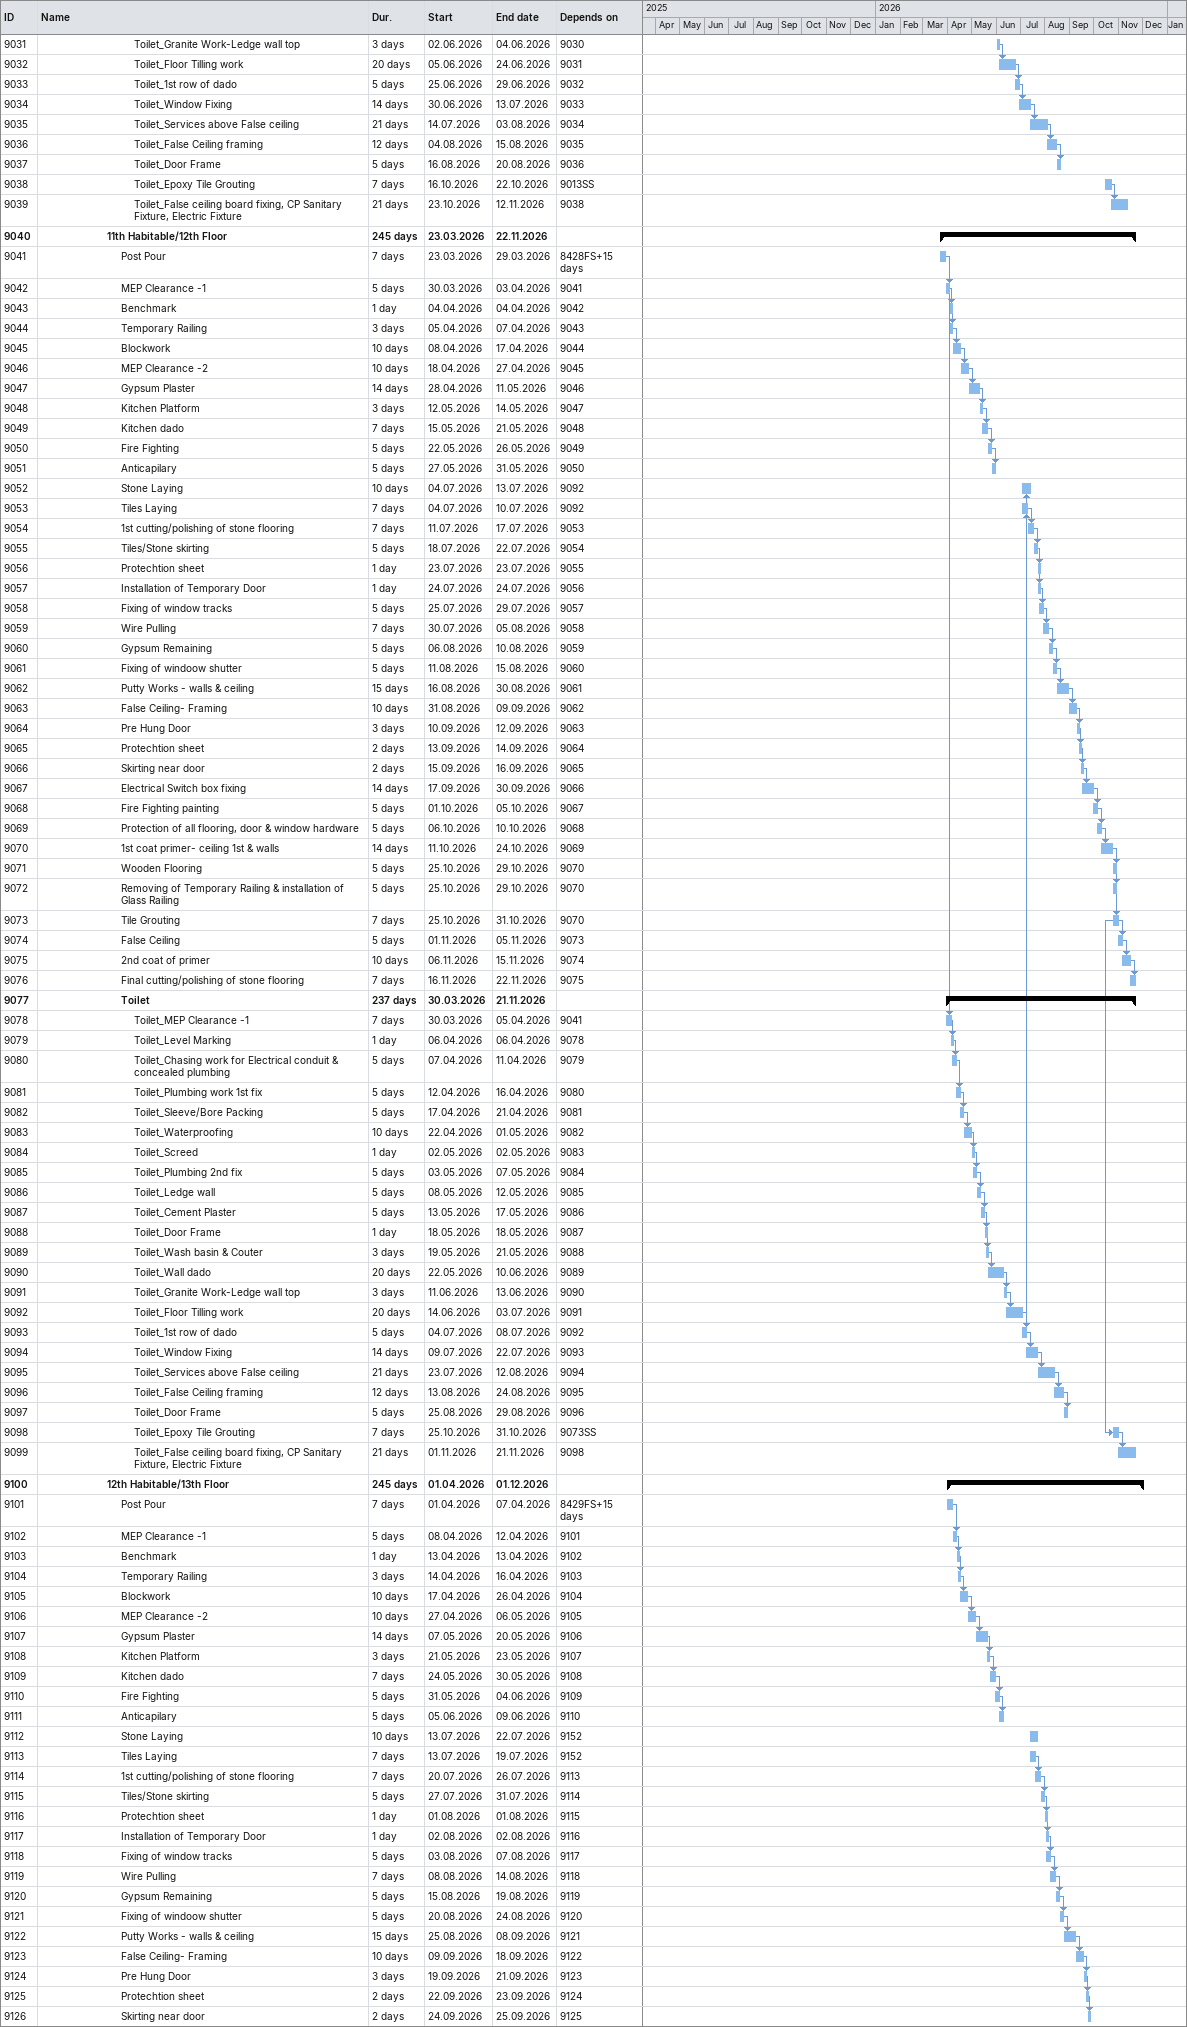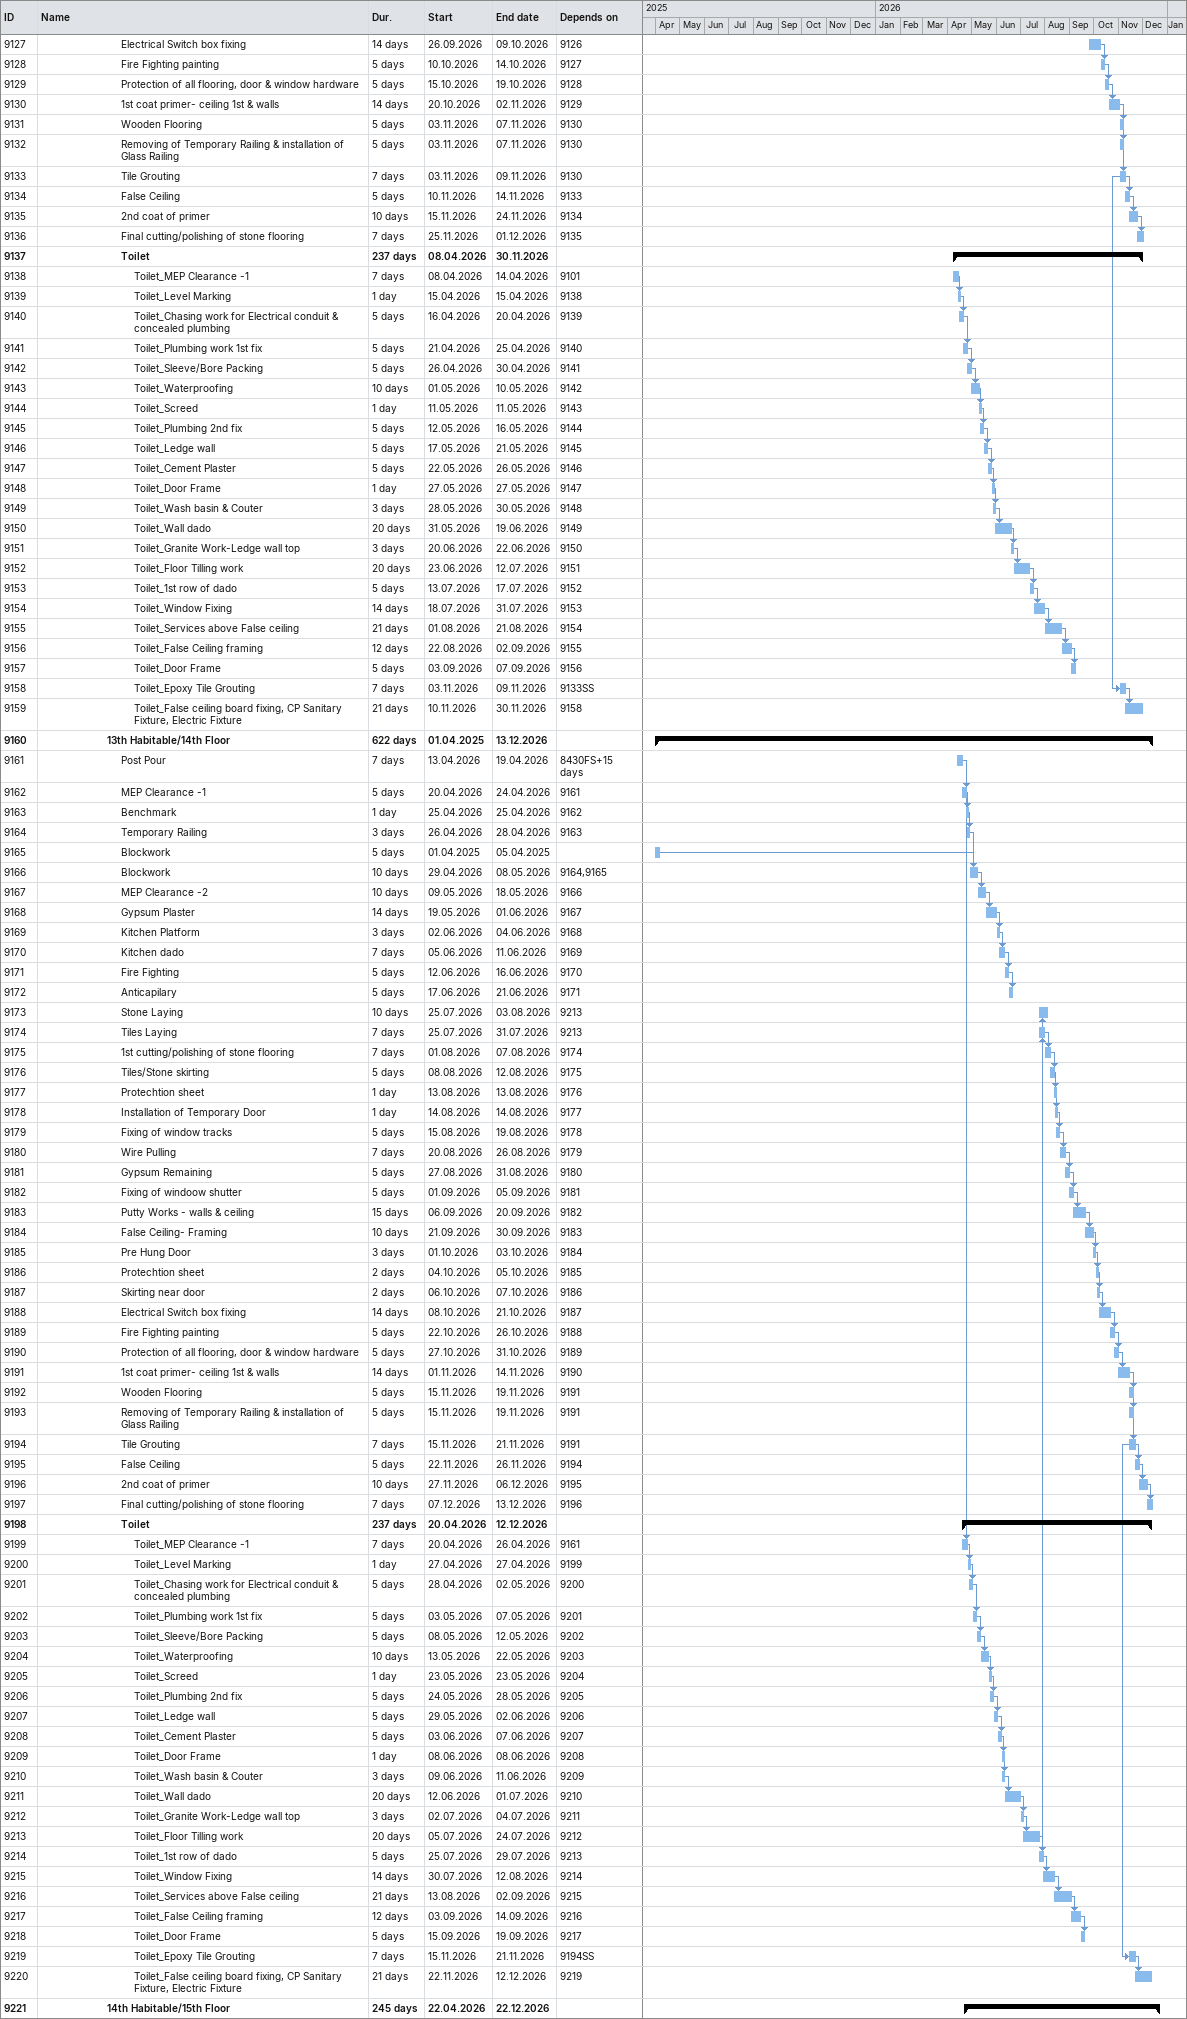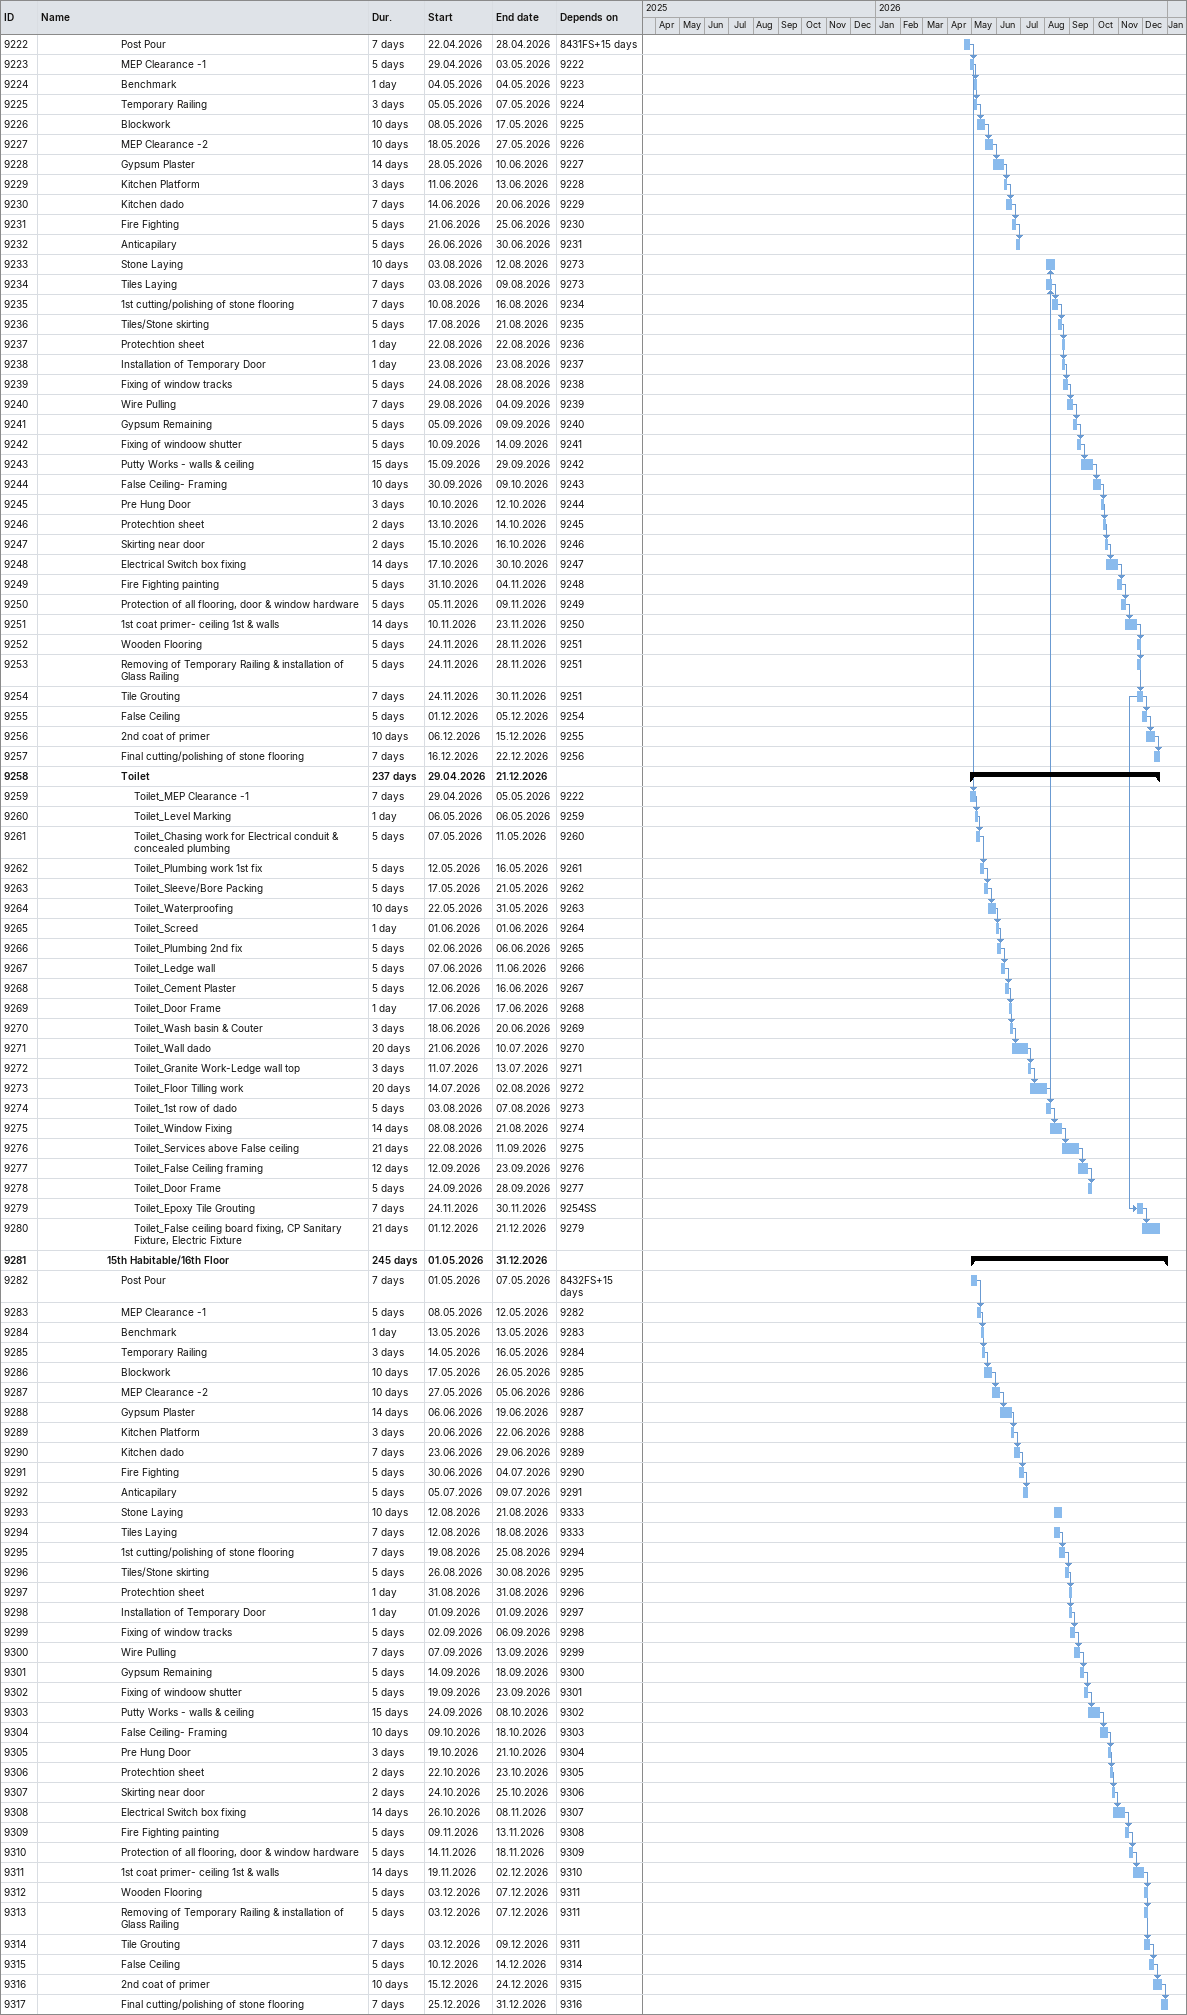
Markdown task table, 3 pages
| ID | Level | Task | Duration | Start | Finish | Predecessors |
|---|---|---|---|---|---|---|
| 9031 | 8 | Toilet_Granite Work-Ledge wall top | 3d | 2026-06-02 | 2026-06-04 | 9030 |
| 9032 | 8 | Toilet_Floor Tilling work | 20d | 2026-06-05 | 2026-06-24 | 9031 |
| 9033 | 8 | Toilet_1st row of dado | 5d | 2026-06-25 | 2026-06-29 | 9032 |
| 9034 | 8 | Toilet_Window Fixing | 14d | 2026-06-30 | 2026-07-13 | 9033 |
| 9035 | 8 | Toilet_Services above False ceiling | 21d | 2026-07-14 | 2026-08-03 | 9034 |
| 9036 | 8 | Toilet_False Ceiling framing | 12d | 2026-08-04 | 2026-08-15 | 9035 |
| 9037 | 8 | Toilet_Door Frame | 5d | 2026-08-16 | 2026-08-20 | 9036 |
| 9038 | 8 | Toilet_Epoxy Tile Grouting | 7d | 2026-10-16 | 2026-10-22 | 9013SS |
| 9039 | 8 | Toilet_False ceiling board fixing, CP Sanitary Fixture, Electric Fixture | 21d | 2026-10-23 | 2026-11-12 | 9038 |
| 9040 | 6 | **11th Habitable/12th Floor** | 245d | 2026-03-23 | 2026-11-22 |  |
| 9041 | 7 | Post Pour | 7d | 2026-03-23 | 2026-03-29 | 8428FS+15d |
| 9042 | 7 | MEP Clearance -1 | 5d | 2026-03-30 | 2026-04-03 | 9041 |
| 9043 | 7 | Benchmark | 1d | 2026-04-04 | 2026-04-04 | 9042 |
| 9044 | 7 | Temporary Railing | 3d | 2026-04-05 | 2026-04-07 | 9043 |
| 9045 | 7 | Blockwork | 10d | 2026-04-08 | 2026-04-17 | 9044 |
| 9046 | 7 | MEP Clearance -2 | 10d | 2026-04-18 | 2026-04-27 | 9045 |
| 9047 | 7 | Gypsum Plaster | 14d | 2026-04-28 | 2026-05-11 | 9046 |
| 9048 | 7 | Kitchen Platform | 3d | 2026-05-12 | 2026-05-14 | 9047 |
| 9049 | 7 | Kitchen dado | 7d | 2026-05-15 | 2026-05-21 | 9048 |
| 9050 | 7 | Fire Fighting | 5d | 2026-05-22 | 2026-05-26 | 9049 |
| 9051 | 7 | Anticapilary | 5d | 2026-05-27 | 2026-05-31 | 9050 |
| 9052 | 7 | Stone Laying | 10d | 2026-07-04 | 2026-07-13 | 9092 |
| 9053 | 7 | Tiles Laying | 7d | 2026-07-04 | 2026-07-10 | 9092 |
| 9054 | 7 | 1st cutting/polishing of stone flooring | 7d | 2026-07-11 | 2026-07-17 | 9053 |
| 9055 | 7 | Tiles/Stone skirting | 5d | 2026-07-18 | 2026-07-22 | 9054 |
| 9056 | 7 | Protechtion sheet | 1d | 2026-07-23 | 2026-07-23 | 9055 |
| 9057 | 7 | Installation of Temporary Door | 1d | 2026-07-24 | 2026-07-24 | 9056 |
| 9058 | 7 | Fixing of window tracks | 5d | 2026-07-25 | 2026-07-29 | 9057 |
| 9059 | 7 | Wire Pulling | 7d | 2026-07-30 | 2026-08-05 | 9058 |
| 9060 | 7 | Gypsum Remaining | 5d | 2026-08-06 | 2026-08-10 | 9059 |
| 9061 | 7 | Fixing of windoow shutter | 5d | 2026-08-11 | 2026-08-15 | 9060 |
| 9062 | 7 | Putty Works - walls & ceiling | 15d | 2026-08-16 | 2026-08-30 | 9061 |
| 9063 | 7 | False Ceiling- Framing | 10d | 2026-08-31 | 2026-09-09 | 9062 |
| 9064 | 7 | Pre Hung Door | 3d | 2026-09-10 | 2026-09-12 | 9063 |
| 9065 | 7 | Protechtion sheet | 2d | 2026-09-13 | 2026-09-14 | 9064 |
| 9066 | 7 | Skirting near door | 2d | 2026-09-15 | 2026-09-16 | 9065 |
| 9067 | 7 | Electrical Switch box fixing | 14d | 2026-09-17 | 2026-09-30 | 9066 |
| 9068 | 7 | Fire Fighting painting | 5d | 2026-10-01 | 2026-10-05 | 9067 |
| 9069 | 7 | Protection of all flooring, door & window hardware | 5d | 2026-10-06 | 2026-10-10 | 9068 |
| 9070 | 7 | 1st coat primer- ceiling 1st & walls | 14d | 2026-10-11 | 2026-10-24 | 9069 |
| 9071 | 7 | Wooden Flooring | 5d | 2026-10-25 | 2026-10-29 | 9070 |
| 9072 | 7 | Removing of Temporary Railing & installation of Glass Railing | 5d | 2026-10-25 | 2026-10-29 | 9070 |
| 9073 | 7 | Tile Grouting | 7d | 2026-10-25 | 2026-10-31 | 9070 |
| 9074 | 7 | False Ceiling | 5d | 2026-11-01 | 2026-11-05 | 9073 |
| 9075 | 7 | 2nd coat of primer | 10d | 2026-11-06 | 2026-11-15 | 9074 |
| 9076 | 7 | Final cutting/polishing of stone flooring | 7d | 2026-11-16 | 2026-11-22 | 9075 |
| 9077 | 7 | **Toilet** | 237d | 2026-03-30 | 2026-11-21 |  |
| 9078 | 8 | Toilet_MEP Clearance -1 | 7d | 2026-03-30 | 2026-04-05 | 9041 |
| 9079 | 8 | Toilet_Level Marking | 1d | 2026-04-06 | 2026-04-06 | 9078 |
| 9080 | 8 | Toilet_Chasing work for Electrical conduit & concealed plumbing | 5d | 2026-04-07 | 2026-04-11 | 9079 |
| 9081 | 8 | Toilet_Plumbing work 1st fix | 5d | 2026-04-12 | 2026-04-16 | 9080 |
| 9082 | 8 | Toilet_Sleeve/Bore Packing | 5d | 2026-04-17 | 2026-04-21 | 9081 |
| 9083 | 8 | Toilet_Waterproofing | 10d | 2026-04-22 | 2026-05-01 | 9082 |
| 9084 | 8 | Toilet_Screed | 1d | 2026-05-02 | 2026-05-02 | 9083 |
| 9085 | 8 | Toilet_Plumbing 2nd fix | 5d | 2026-05-03 | 2026-05-07 | 9084 |
| 9086 | 8 | Toilet_Ledge wall | 5d | 2026-05-08 | 2026-05-12 | 9085 |
| 9087 | 8 | Toilet_Cement Plaster | 5d | 2026-05-13 | 2026-05-17 | 9086 |
| 9088 | 8 | Toilet_Door Frame | 1d | 2026-05-18 | 2026-05-18 | 9087 |
| 9089 | 8 | Toilet_Wash basin & Couter | 3d | 2026-05-19 | 2026-05-21 | 9088 |
| 9090 | 8 | Toilet_Wall dado | 20d | 2026-05-22 | 2026-06-10 | 9089 |
| 9091 | 8 | Toilet_Granite Work-Ledge wall top | 3d | 2026-06-11 | 2026-06-13 | 9090 |
| 9092 | 8 | Toilet_Floor Tilling work | 20d | 2026-06-14 | 2026-07-03 | 9091 |
| 9093 | 8 | Toilet_1st row of dado | 5d | 2026-07-04 | 2026-07-08 | 9092 |
| 9094 | 8 | Toilet_Window Fixing | 14d | 2026-07-09 | 2026-07-22 | 9093 |
| 9095 | 8 | Toilet_Services above False ceiling | 21d | 2026-07-23 | 2026-08-12 | 9094 |
| 9096 | 8 | Toilet_False Ceiling framing | 12d | 2026-08-13 | 2026-08-24 | 9095 |
| 9097 | 8 | Toilet_Door Frame | 5d | 2026-08-25 | 2026-08-29 | 9096 |
| 9098 | 8 | Toilet_Epoxy Tile Grouting | 7d | 2026-10-25 | 2026-10-31 | 9073SS |
| 9099 | 8 | Toilet_False ceiling board fixing, CP Sanitary Fixture, Electric Fixture | 21d | 2026-11-01 | 2026-11-21 | 9098 |
| 9100 | 6 | **12th Habitable/13th Floor** | 245d | 2026-04-01 | 2026-12-01 |  |
| 9101 | 7 | Post Pour | 7d | 2026-04-01 | 2026-04-07 | 8429FS+15d |
| 9102 | 7 | MEP Clearance -1 | 5d | 2026-04-08 | 2026-04-12 | 9101 |
| 9103 | 7 | Benchmark | 1d | 2026-04-13 | 2026-04-13 | 9102 |
| 9104 | 7 | Temporary Railing | 3d | 2026-04-14 | 2026-04-16 | 9103 |
| 9105 | 7 | Blockwork | 10d | 2026-04-17 | 2026-04-26 | 9104 |
| 9106 | 7 | MEP Clearance -2 | 10d | 2026-04-27 | 2026-05-06 | 9105 |
| 9107 | 7 | Gypsum Plaster | 14d | 2026-05-07 | 2026-05-20 | 9106 |
| 9108 | 7 | Kitchen Platform | 3d | 2026-05-21 | 2026-05-23 | 9107 |
| 9109 | 7 | Kitchen dado | 7d | 2026-05-24 | 2026-05-30 | 9108 |
| 9110 | 7 | Fire Fighting | 5d | 2026-05-31 | 2026-06-04 | 9109 |
| 9111 | 7 | Anticapilary | 5d | 2026-06-05 | 2026-06-09 | 9110 |
| 9112 | 7 | Stone Laying | 10d | 2026-07-13 | 2026-07-22 | 9152 |
| 9113 | 7 | Tiles Laying | 7d | 2026-07-13 | 2026-07-19 | 9152 |
| 9114 | 7 | 1st cutting/polishing of stone flooring | 7d | 2026-07-20 | 2026-07-26 | 9113 |
| 9115 | 7 | Tiles/Stone skirting | 5d | 2026-07-27 | 2026-07-31 | 9114 |
| 9116 | 7 | Protechtion sheet | 1d | 2026-08-01 | 2026-08-01 | 9115 |
| 9117 | 7 | Installation of Temporary Door | 1d | 2026-08-02 | 2026-08-02 | 9116 |
| 9118 | 7 | Fixing of window tracks | 5d | 2026-08-03 | 2026-08-07 | 9117 |
| 9119 | 7 | Wire Pulling | 7d | 2026-08-08 | 2026-08-14 | 9118 |
| 9120 | 7 | Gypsum Remaining | 5d | 2026-08-15 | 2026-08-19 | 9119 |
| 9121 | 7 | Fixing of windoow shutter | 5d | 2026-08-20 | 2026-08-24 | 9120 |
| 9122 | 7 | Putty Works - walls & ceiling | 15d | 2026-08-25 | 2026-09-08 | 9121 |
| 9123 | 7 | False Ceiling- Framing | 10d | 2026-09-09 | 2026-09-18 | 9122 |
| 9124 | 7 | Pre Hung Door | 3d | 2026-09-19 | 2026-09-21 | 9123 |
| 9125 | 7 | Protechtion sheet | 2d | 2026-09-22 | 2026-09-23 | 9124 |
| 9126 | 7 | Skirting near door | 2d | 2026-09-24 | 2026-09-25 | 9125 |
| 9127 | 7 | Electrical Switch box fixing | 14d | 2026-09-26 | 2026-10-09 | 9126 |
| 9128 | 7 | Fire Fighting painting | 5d | 2026-10-10 | 2026-10-14 | 9127 |
| 9129 | 7 | Protection of all flooring, door & window hardware | 5d | 2026-10-15 | 2026-10-19 | 9128 |
| 9130 | 7 | 1st coat primer- ceiling 1st & walls | 14d | 2026-10-20 | 2026-11-02 | 9129 |
| 9131 | 7 | Wooden Flooring | 5d | 2026-11-03 | 2026-11-07 | 9130 |
| 9132 | 7 | Removing of Temporary Railing & installation of Glass Railing | 5d | 2026-11-03 | 2026-11-07 | 9130 |
| 9133 | 7 | Tile Grouting | 7d | 2026-11-03 | 2026-11-09 | 9130 |
| 9134 | 7 | False Ceiling | 5d | 2026-11-10 | 2026-11-14 | 9133 |
| 9135 | 7 | 2nd coat of primer | 10d | 2026-11-15 | 2026-11-24 | 9134 |
| 9136 | 7 | Final cutting/polishing of stone flooring | 7d | 2026-11-25 | 2026-12-01 | 9135 |
| 9137 | 7 | **Toilet** | 237d | 2026-04-08 | 2026-11-30 |  |
| 9138 | 8 | Toilet_MEP Clearance -1 | 7d | 2026-04-08 | 2026-04-14 | 9101 |
| 9139 | 8 | Toilet_Level Marking | 1d | 2026-04-15 | 2026-04-15 | 9138 |
| 9140 | 8 | Toilet_Chasing work for Electrical conduit & concealed plumbing | 5d | 2026-04-16 | 2026-04-20 | 9139 |
| 9141 | 8 | Toilet_Plumbing work 1st fix | 5d | 2026-04-21 | 2026-04-25 | 9140 |
| 9142 | 8 | Toilet_Sleeve/Bore Packing | 5d | 2026-04-26 | 2026-04-30 | 9141 |
| 9143 | 8 | Toilet_Waterproofing | 10d | 2026-05-01 | 2026-05-10 | 9142 |
| 9144 | 8 | Toilet_Screed | 1d | 2026-05-11 | 2026-05-11 | 9143 |
| 9145 | 8 | Toilet_Plumbing 2nd fix | 5d | 2026-05-12 | 2026-05-16 | 9144 |
| 9146 | 8 | Toilet_Ledge wall | 5d | 2026-05-17 | 2026-05-21 | 9145 |
| 9147 | 8 | Toilet_Cement Plaster | 5d | 2026-05-22 | 2026-05-26 | 9146 |
| 9148 | 8 | Toilet_Door Frame | 1d | 2026-05-27 | 2026-05-27 | 9147 |
| 9149 | 8 | Toilet_Wash basin & Couter | 3d | 2026-05-28 | 2026-05-30 | 9148 |
| 9150 | 8 | Toilet_Wall dado | 20d | 2026-05-31 | 2026-06-19 | 9149 |
| 9151 | 8 | Toilet_Granite Work-Ledge wall top | 3d | 2026-06-20 | 2026-06-22 | 9150 |
| 9152 | 8 | Toilet_Floor Tilling work | 20d | 2026-06-23 | 2026-07-12 | 9151 |
| 9153 | 8 | Toilet_1st row of dado | 5d | 2026-07-13 | 2026-07-17 | 9152 |
| 9154 | 8 | Toilet_Window Fixing | 14d | 2026-07-18 | 2026-07-31 | 9153 |
| 9155 | 8 | Toilet_Services above False ceiling | 21d | 2026-08-01 | 2026-08-21 | 9154 |
| 9156 | 8 | Toilet_False Ceiling framing | 12d | 2026-08-22 | 2026-09-02 | 9155 |
| 9157 | 8 | Toilet_Door Frame | 5d | 2026-09-03 | 2026-09-07 | 9156 |
| 9158 | 8 | Toilet_Epoxy Tile Grouting | 7d | 2026-11-03 | 2026-11-09 | 9133SS |
| 9159 | 8 | Toilet_False ceiling board fixing, CP Sanitary Fixture, Electric Fixture | 21d | 2026-11-10 | 2026-11-30 | 9158 |
| 9160 | 6 | **13th Habitable/14th Floor** | 622d | 2025-04-01 | 2026-12-13 |  |
| 9161 | 7 | Post Pour | 7d | 2026-04-13 | 2026-04-19 | 8430FS+15d |
| 9162 | 7 | MEP Clearance -1 | 5d | 2026-04-20 | 2026-04-24 | 9161 |
| 9163 | 7 | Benchmark | 1d | 2026-04-25 | 2026-04-25 | 9162 |
| 9164 | 7 | Temporary Railing | 3d | 2026-04-26 | 2026-04-28 | 9163 |
| 9165 | 7 | Blockwork | 5d | 2025-04-01 | 2025-04-05 |  |
| 9166 | 7 | Blockwork | 10d | 2026-04-29 | 2026-05-08 | 9164, 9165 |
| 9167 | 7 | MEP Clearance -2 | 10d | 2026-05-09 | 2026-05-18 | 9166 |
| 9168 | 7 | Gypsum Plaster | 14d | 2026-05-19 | 2026-06-01 | 9167 |
| 9169 | 7 | Kitchen Platform | 3d | 2026-06-02 | 2026-06-04 | 9168 |
| 9170 | 7 | Kitchen dado | 7d | 2026-06-05 | 2026-06-11 | 9169 |
| 9171 | 7 | Fire Fighting | 5d | 2026-06-12 | 2026-06-16 | 9170 |
| 9172 | 7 | Anticapilary | 5d | 2026-06-17 | 2026-06-21 | 9171 |
| 9173 | 7 | Stone Laying | 10d | 2026-07-25 | 2026-08-03 | 9213 |
| 9174 | 7 | Tiles Laying | 7d | 2026-07-25 | 2026-07-31 | 9213 |
| 9175 | 7 | 1st cutting/polishing of stone flooring | 7d | 2026-08-01 | 2026-08-07 | 9174 |
| 9176 | 7 | Tiles/Stone skirting | 5d | 2026-08-08 | 2026-08-12 | 9175 |
| 9177 | 7 | Protechtion sheet | 1d | 2026-08-13 | 2026-08-13 | 9176 |
| 9178 | 7 | Installation of Temporary Door | 1d | 2026-08-14 | 2026-08-14 | 9177 |
| 9179 | 7 | Fixing of window tracks | 5d | 2026-08-15 | 2026-08-19 | 9178 |
| 9180 | 7 | Wire Pulling | 7d | 2026-08-20 | 2026-08-26 | 9179 |
| 9181 | 7 | Gypsum Remaining | 5d | 2026-08-27 | 2026-08-31 | 9180 |
| 9182 | 7 | Fixing of windoow shutter | 5d | 2026-09-01 | 2026-09-05 | 9181 |
| 9183 | 7 | Putty Works - walls & ceiling | 15d | 2026-09-06 | 2026-09-20 | 9182 |
| 9184 | 7 | False Ceiling- Framing | 10d | 2026-09-21 | 2026-09-30 | 9183 |
| 9185 | 7 | Pre Hung Door | 3d | 2026-10-01 | 2026-10-03 | 9184 |
| 9186 | 7 | Protechtion sheet | 2d | 2026-10-04 | 2026-10-05 | 9185 |
| 9187 | 7 | Skirting near door | 2d | 2026-10-06 | 2026-10-07 | 9186 |
| 9188 | 7 | Electrical Switch box fixing | 14d | 2026-10-08 | 2026-10-21 | 9187 |
| 9189 | 7 | Fire Fighting painting | 5d | 2026-10-22 | 2026-10-26 | 9188 |
| 9190 | 7 | Protection of all flooring, door & window hardware | 5d | 2026-10-27 | 2026-10-31 | 9189 |
| 9191 | 7 | 1st coat primer- ceiling 1st & walls | 14d | 2026-11-01 | 2026-11-14 | 9190 |
| 9192 | 7 | Wooden Flooring | 5d | 2026-11-15 | 2026-11-19 | 9191 |
| 9193 | 7 | Removing of Temporary Railing & installation of Glass Railing | 5d | 2026-11-15 | 2026-11-19 | 9191 |
| 9194 | 7 | Tile Grouting | 7d | 2026-11-15 | 2026-11-21 | 9191 |
| 9195 | 7 | False Ceiling | 5d | 2026-11-22 | 2026-11-26 | 9194 |
| 9196 | 7 | 2nd coat of primer | 10d | 2026-11-27 | 2026-12-06 | 9195 |
| 9197 | 7 | Final cutting/polishing of stone flooring | 7d | 2026-12-07 | 2026-12-13 | 9196 |
| 9198 | 7 | **Toilet** | 237d | 2026-04-20 | 2026-12-12 |  |
| 9199 | 8 | Toilet_MEP Clearance -1 | 7d | 2026-04-20 | 2026-04-26 | 9161 |
| 9200 | 8 | Toilet_Level Marking | 1d | 2026-04-27 | 2026-04-27 | 9199 |
| 9201 | 8 | Toilet_Chasing work for Electrical conduit & concealed plumbing | 5d | 2026-04-28 | 2026-05-02 | 9200 |
| 9202 | 8 | Toilet_Plumbing work 1st fix | 5d | 2026-05-03 | 2026-05-07 | 9201 |
| 9203 | 8 | Toilet_Sleeve/Bore Packing | 5d | 2026-05-08 | 2026-05-12 | 9202 |
| 9204 | 8 | Toilet_Waterproofing | 10d | 2026-05-13 | 2026-05-22 | 9203 |
| 9205 | 8 | Toilet_Screed | 1d | 2026-05-23 | 2026-05-23 | 9204 |
| 9206 | 8 | Toilet_Plumbing 2nd fix | 5d | 2026-05-24 | 2026-05-28 | 9205 |
| 9207 | 8 | Toilet_Ledge wall | 5d | 2026-05-29 | 2026-06-02 | 9206 |
| 9208 | 8 | Toilet_Cement Plaster | 5d | 2026-06-03 | 2026-06-07 | 9207 |
| 9209 | 8 | Toilet_Door Frame | 1d | 2026-06-08 | 2026-06-08 | 9208 |
| 9210 | 8 | Toilet_Wash basin & Couter | 3d | 2026-06-09 | 2026-06-11 | 9209 |
| 9211 | 8 | Toilet_Wall dado | 20d | 2026-06-12 | 2026-07-01 | 9210 |
| 9212 | 8 | Toilet_Granite Work-Ledge wall top | 3d | 2026-07-02 | 2026-07-04 | 9211 |
| 9213 | 8 | Toilet_Floor Tilling work | 20d | 2026-07-05 | 2026-07-24 | 9212 |
| 9214 | 8 | Toilet_1st row of dado | 5d | 2026-07-25 | 2026-07-29 | 9213 |
| 9215 | 8 | Toilet_Window Fixing | 14d | 2026-07-30 | 2026-08-12 | 9214 |
| 9216 | 8 | Toilet_Services above False ceiling | 21d | 2026-08-13 | 2026-09-02 | 9215 |
| 9217 | 8 | Toilet_False Ceiling framing | 12d | 2026-09-03 | 2026-09-14 | 9216 |
| 9218 | 8 | Toilet_Door Frame | 5d | 2026-09-15 | 2026-09-19 | 9217 |
| 9219 | 8 | Toilet_Epoxy Tile Grouting | 7d | 2026-11-15 | 2026-11-21 | 9194SS |
| 9220 | 8 | Toilet_False ceiling board fixing, CP Sanitary Fixture, Electric Fixture | 21d | 2026-11-22 | 2026-12-12 | 9219 |
| 9221 | 6 | **14th Habitable/15th Floor** | 245d | 2026-04-22 | 2026-12-22 |  |
| 9222 | 7 | Post Pour | 7d | 2026-04-22 | 2026-04-28 | 8431FS+15d |
| 9223 | 7 | MEP Clearance -1 | 5d | 2026-04-29 | 2026-05-03 | 9222 |
| 9224 | 7 | Benchmark | 1d | 2026-05-04 | 2026-05-04 | 9223 |
| 9225 | 7 | Temporary Railing | 3d | 2026-05-05 | 2026-05-07 | 9224 |
| 9226 | 7 | Blockwork | 10d | 2026-05-08 | 2026-05-17 | 9225 |
| 9227 | 7 | MEP Clearance -2 | 10d | 2026-05-18 | 2026-05-27 | 9226 |
| 9228 | 7 | Gypsum Plaster | 14d | 2026-05-28 | 2026-06-10 | 9227 |
| 9229 | 7 | Kitchen Platform | 3d | 2026-06-11 | 2026-06-13 | 9228 |
| 9230 | 7 | Kitchen dado | 7d | 2026-06-14 | 2026-06-20 | 9229 |
| 9231 | 7 | Fire Fighting | 5d | 2026-06-21 | 2026-06-25 | 9230 |
| 9232 | 7 | Anticapilary | 5d | 2026-06-26 | 2026-06-30 | 9231 |
| 9233 | 7 | Stone Laying | 10d | 2026-08-03 | 2026-08-12 | 9273 |
| 9234 | 7 | Tiles Laying | 7d | 2026-08-03 | 2026-08-09 | 9273 |
| 9235 | 7 | 1st cutting/polishing of stone flooring | 7d | 2026-08-10 | 2026-08-16 | 9234 |
| 9236 | 7 | Tiles/Stone skirting | 5d | 2026-08-17 | 2026-08-21 | 9235 |
| 9237 | 7 | Protechtion sheet | 1d | 2026-08-22 | 2026-08-22 | 9236 |
| 9238 | 7 | Installation of Temporary Door | 1d | 2026-08-23 | 2026-08-23 | 9237 |
| 9239 | 7 | Fixing of window tracks | 5d | 2026-08-24 | 2026-08-28 | 9238 |
| 9240 | 7 | Wire Pulling | 7d | 2026-08-29 | 2026-09-04 | 9239 |
| 9241 | 7 | Gypsum Remaining | 5d | 2026-09-05 | 2026-09-09 | 9240 |
| 9242 | 7 | Fixing of windoow shutter | 5d | 2026-09-10 | 2026-09-14 | 9241 |
| 9243 | 7 | Putty Works - walls & ceiling | 15d | 2026-09-15 | 2026-09-29 | 9242 |
| 9244 | 7 | False Ceiling- Framing | 10d | 2026-09-30 | 2026-10-09 | 9243 |
| 9245 | 7 | Pre Hung Door | 3d | 2026-10-10 | 2026-10-12 | 9244 |
| 9246 | 7 | Protechtion sheet | 2d | 2026-10-13 | 2026-10-14 | 9245 |
| 9247 | 7 | Skirting near door | 2d | 2026-10-15 | 2026-10-16 | 9246 |
| 9248 | 7 | Electrical Switch box fixing | 14d | 2026-10-17 | 2026-10-30 | 9247 |
| 9249 | 7 | Fire Fighting painting | 5d | 2026-10-31 | 2026-11-04 | 9248 |
| 9250 | 7 | Protection of all flooring, door & window hardware | 5d | 2026-11-05 | 2026-11-09 | 9249 |
| 9251 | 7 | 1st coat primer- ceiling 1st & walls | 14d | 2026-11-10 | 2026-11-23 | 9250 |
| 9252 | 7 | Wooden Flooring | 5d | 2026-11-24 | 2026-11-28 | 9251 |
| 9253 | 7 | Removing of Temporary Railing & installation of Glass Railing | 5d | 2026-11-24 | 2026-11-28 | 9251 |
| 9254 | 7 | Tile Grouting | 7d | 2026-11-24 | 2026-11-30 | 9251 |
| 9255 | 7 | False Ceiling | 5d | 2026-12-01 | 2026-12-05 | 9254 |
| 9256 | 7 | 2nd coat of primer | 10d | 2026-12-06 | 2026-12-15 | 9255 |
| 9257 | 7 | Final cutting/polishing of stone flooring | 7d | 2026-12-16 | 2026-12-22 | 9256 |
| 9258 | 7 | **Toilet** | 237d | 2026-04-29 | 2026-12-21 |  |
| 9259 | 8 | Toilet_MEP Clearance -1 | 7d | 2026-04-29 | 2026-05-05 | 9222 |
| 9260 | 8 | Toilet_Level Marking | 1d | 2026-05-06 | 2026-05-06 | 9259 |
| 9261 | 8 | Toilet_Chasing work for Electrical conduit & concealed plumbing | 5d | 2026-05-07 | 2026-05-11 | 9260 |
| 9262 | 8 | Toilet_Plumbing work 1st fix | 5d | 2026-05-12 | 2026-05-16 | 9261 |
| 9263 | 8 | Toilet_Sleeve/Bore Packing | 5d | 2026-05-17 | 2026-05-21 | 9262 |
| 9264 | 8 | Toilet_Waterproofing | 10d | 2026-05-22 | 2026-05-31 | 9263 |
| 9265 | 8 | Toilet_Screed | 1d | 2026-06-01 | 2026-06-01 | 9264 |
| 9266 | 8 | Toilet_Plumbing 2nd fix | 5d | 2026-06-02 | 2026-06-06 | 9265 |
| 9267 | 8 | Toilet_Ledge wall | 5d | 2026-06-07 | 2026-06-11 | 9266 |
| 9268 | 8 | Toilet_Cement Plaster | 5d | 2026-06-12 | 2026-06-16 | 9267 |
| 9269 | 8 | Toilet_Door Frame | 1d | 2026-06-17 | 2026-06-17 | 9268 |
| 9270 | 8 | Toilet_Wash basin & Couter | 3d | 2026-06-18 | 2026-06-20 | 9269 |
| 9271 | 8 | Toilet_Wall dado | 20d | 2026-06-21 | 2026-07-10 | 9270 |
| 9272 | 8 | Toilet_Granite Work-Ledge wall top | 3d | 2026-07-11 | 2026-07-13 | 9271 |
| 9273 | 8 | Toilet_Floor Tilling work | 20d | 2026-07-14 | 2026-08-02 | 9272 |
| 9274 | 8 | Toilet_1st row of dado | 5d | 2026-08-03 | 2026-08-07 | 9273 |
| 9275 | 8 | Toilet_Window Fixing | 14d | 2026-08-08 | 2026-08-21 | 9274 |
| 9276 | 8 | Toilet_Services above False ceiling | 21d | 2026-08-22 | 2026-09-11 | 9275 |
| 9277 | 8 | Toilet_False Ceiling framing | 12d | 2026-09-12 | 2026-09-23 | 9276 |
| 9278 | 8 | Toilet_Door Frame | 5d | 2026-09-24 | 2026-09-28 | 9277 |
| 9279 | 8 | Toilet_Epoxy Tile Grouting | 7d | 2026-11-24 | 2026-11-30 | 9254SS |
| 9280 | 8 | Toilet_False ceiling board fixing, CP Sanitary Fixture, Electric Fixture | 21d | 2026-12-01 | 2026-12-21 | 9279 |
| 9281 | 6 | **15th Habitable/16th Floor** | 245d | 2026-05-01 | 2026-12-31 |  |
| 9282 | 7 | Post Pour | 7d | 2026-05-01 | 2026-05-07 | 8432FS+15d |
| 9283 | 7 | MEP Clearance -1 | 5d | 2026-05-08 | 2026-05-12 | 9282 |
| 9284 | 7 | Benchmark | 1d | 2026-05-13 | 2026-05-13 | 9283 |
| 9285 | 7 | Temporary Railing | 3d | 2026-05-14 | 2026-05-16 | 9284 |
| 9286 | 7 | Blockwork | 10d | 2026-05-17 | 2026-05-26 | 9285 |
| 9287 | 7 | MEP Clearance -2 | 10d | 2026-05-27 | 2026-06-05 | 9286 |
| 9288 | 7 | Gypsum Plaster | 14d | 2026-06-06 | 2026-06-19 | 9287 |
| 9289 | 7 | Kitchen Platform | 3d | 2026-06-20 | 2026-06-22 | 9288 |
| 9290 | 7 | Kitchen dado | 7d | 2026-06-23 | 2026-06-29 | 9289 |
| 9291 | 7 | Fire Fighting | 5d | 2026-06-30 | 2026-07-04 | 9290 |
| 9292 | 7 | Anticapilary | 5d | 2026-07-05 | 2026-07-09 | 9291 |
| 9293 | 7 | Stone Laying | 10d | 2026-08-12 | 2026-08-21 | 9333 |
| 9294 | 7 | Tiles Laying | 7d | 2026-08-12 | 2026-08-18 | 9333 |
| 9295 | 7 | 1st cutting/polishing of stone flooring | 7d | 2026-08-19 | 2026-08-25 | 9294 |
| 9296 | 7 | Tiles/Stone skirting | 5d | 2026-08-26 | 2026-08-30 | 9295 |
| 9297 | 7 | Protechtion sheet | 1d | 2026-08-31 | 2026-08-31 | 9296 |
| 9298 | 7 | Installation of Temporary Door | 1d | 2026-09-01 | 2026-09-01 | 9297 |
| 9299 | 7 | Fixing of window tracks | 5d | 2026-09-02 | 2026-09-06 | 9298 |
| 9300 | 7 | Wire Pulling | 7d | 2026-09-07 | 2026-09-13 | 9299 |
| 9301 | 7 | Gypsum Remaining | 5d | 2026-09-14 | 2026-09-18 | 9300 |
| 9302 | 7 | Fixing of windoow shutter | 5d | 2026-09-19 | 2026-09-23 | 9301 |
| 9303 | 7 | Putty Works - walls & ceiling | 15d | 2026-09-24 | 2026-10-08 | 9302 |
| 9304 | 7 | False Ceiling- Framing | 10d | 2026-10-09 | 2026-10-18 | 9303 |
| 9305 | 7 | Pre Hung Door | 3d | 2026-10-19 | 2026-10-21 | 9304 |
| 9306 | 7 | Protechtion sheet | 2d | 2026-10-22 | 2026-10-23 | 9305 |
| 9307 | 7 | Skirting near door | 2d | 2026-10-24 | 2026-10-25 | 9306 |
| 9308 | 7 | Electrical Switch box fixing | 14d | 2026-10-26 | 2026-11-08 | 9307 |
| 9309 | 7 | Fire Fighting painting | 5d | 2026-11-09 | 2026-11-13 | 9308 |
| 9310 | 7 | Protection of all flooring, door & window hardware | 5d | 2026-11-14 | 2026-11-18 | 9309 |
| 9311 | 7 | 1st coat primer- ceiling 1st & walls | 14d | 2026-11-19 | 2026-12-02 | 9310 |
| 9312 | 7 | Wooden Flooring | 5d | 2026-12-03 | 2026-12-07 | 9311 |
| 9313 | 7 | Removing of Temporary Railing & installation of Glass Railing | 5d | 2026-12-03 | 2026-12-07 | 9311 |
| 9314 | 7 | Tile Grouting | 7d | 2026-12-03 | 2026-12-09 | 9311 |
| 9315 | 7 | False Ceiling | 5d | 2026-12-10 | 2026-12-14 | 9314 |
| 9316 | 7 | 2nd coat of primer | 10d | 2026-12-15 | 2026-12-24 | 9315 |
| 9317 | 7 | Final cutting/polishing of stone flooring | 7d | 2026-12-25 | 2026-12-31 | 9316 |
